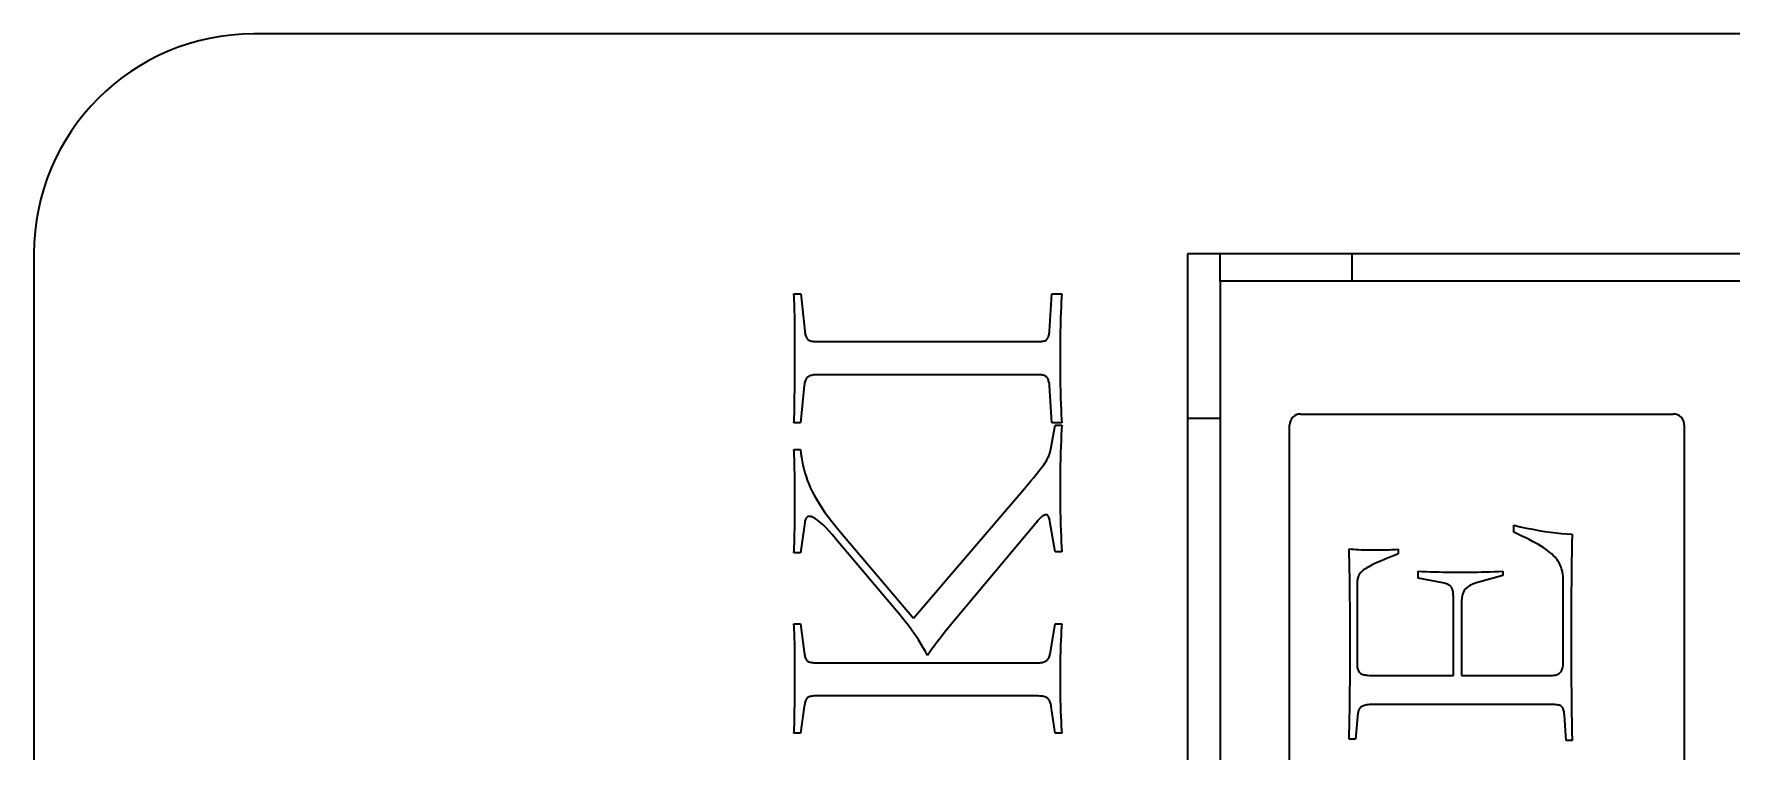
# Model space of a CAD drawing. Header units: millimetres. Extents: x -105 to 105, y -148 to 148.
# Drawn here: x -8.83 to 6.62, y 51.24 to 57.77 of the extents above; entities that cross this region are included whole.
import ezdxf

# ---------------------------------------------------------------- set-up
doc = ezdxf.new("R2010")
doc.units = ezdxf.units.MM
doc.layers.add('粗实线层', color=7, linetype='Continuous', lineweight=35)

msp = doc.modelspace()

# ---------------------------------------------------------------- linework, layer by layer
at = {"layer": '粗实线层', "color": 7, "lineweight": 35, "ltscale": 0.37}
for p, q in [((24.17, 57.765), (-6.83, 57.765)), ((-8.83, 55.765), (-8.83, 40.765)), ((17.87, 55.765), (1.67, 55.765)), ((1.67, 55.765), (1.67, 40.765)), ((1.97, 55.515), (1.97, 55.765)), ((3.17, 55.515), (3.17, 55.765)), ((17.97, 55.515), (1.97, 55.515)), ((1.97, 55.515), (1.97, 41.015)), ((-1.913, 55.4), (-1.848, 55.4)), ((-1.911, 55.372), (-1.913, 55.4)), ((-1.909, 55.342), (-1.911, 55.372)), ((-1.907, 55.311), (-1.909, 55.342)), ((-1.848, 55.4), (-1.813, 55.06)), ((0.415, 55.06), (0.435, 55.4)), ((0.435, 55.4), (0.527, 55.4)), ((0.522, 55.327), (0.52, 55.282)), ((0.524, 55.366), (0.522, 55.327)), ((0.527, 55.4), (0.524, 55.366)), ((-1.906, 55.277), (-1.907, 55.311)), ((-1.905, 55.242), (-1.906, 55.277)), ((-1.903, 55.205), (-1.905, 55.242)), ((-1.903, 55.165), (-1.903, 55.205)), ((-1.902, 55.125), (-1.903, 55.165)), ((0.516, 55.176), (0.514, 55.115)), ((0.518, 55.232), (0.516, 55.176)), ((0.52, 55.282), (0.518, 55.232)), ((-1.902, 55.082), (-1.902, 55.125)), ((-1.902, 55.037), (-1.902, 55.082)), ((-1.902, 54.891), (-1.902, 55.037)), ((-1.813, 55.06), (-1.812, 55.05)), ((-1.812, 55.05), (-1.81, 55.04)), ((-1.81, 55.04), (-1.809, 55.031)), ((-1.809, 55.031), (-1.807, 55.022)), ((-1.807, 55.022), (-1.804, 55.014)), ((-1.804, 55.014), (-1.801, 55.007)), ((-1.801, 55.007), (-1.798, 55.001)), ((0.401, 54.998), (0.405, 55.005)), ((0.405, 55.005), (0.407, 55.012)), ((0.407, 55.012), (0.41, 55.02)), ((0.41, 55.02), (0.412, 55.029)), ((0.412, 55.029), (0.413, 55.039)), ((0.413, 55.039), (0.414, 55.049)), ((0.414, 55.049), (0.415, 55.06)), ((0.514, 55.115), (0.513, 55.048)), ((0.513, 55.048), (0.513, 54.975)), ((-1.902, 54.759), (-1.902, 54.891)), ((-1.798, 55.001), (-1.794, 54.995)), ((-1.794, 54.995), (-1.79, 54.99)), ((-1.79, 54.99), (-1.786, 54.985)), ((-1.786, 54.985), (-1.781, 54.981)), ((-1.781, 54.981), (-1.775, 54.977)), ((-1.775, 54.977), (-1.768, 54.974)), ((-1.768, 54.974), (-1.76, 54.971)), ((-1.76, 54.971), (-1.751, 54.969)), ((-1.751, 54.969), (-1.741, 54.967)), ((-1.741, 54.967), (-1.731, 54.966)), ((-1.731, 54.966), (-1.719, 54.965)), ((-1.719, 54.965), (-1.707, 54.964)), ((-1.707, 54.964), (-1.693, 54.964)), ((-1.693, 54.964), (0.303, 54.964)), ((0.303, 54.964), (0.316, 54.964)), ((0.316, 54.964), (0.328, 54.965)), ((0.328, 54.965), (0.339, 54.965)), ((0.339, 54.965), (0.349, 54.967)), ((0.349, 54.967), (0.358, 54.969)), ((0.358, 54.969), (0.366, 54.971)), ((0.366, 54.971), (0.374, 54.973)), ((0.374, 54.973), (0.38, 54.976)), ((0.38, 54.976), (0.386, 54.979)), ((0.386, 54.979), (0.39, 54.983)), ((0.39, 54.983), (0.394, 54.987)), ((0.394, 54.987), (0.398, 54.992)), ((0.398, 54.992), (0.401, 54.998)), ((0.513, 54.975), (0.512, 54.897)), ((0.512, 54.897), (0.512, 54.813)), ((-1.903, 54.641), (-1.902, 54.759)), ((0.512, 54.813), (0.512, 54.729)), ((0.512, 54.729), (0.513, 54.651)), ((-1.903, 54.538), (-1.903, 54.641)), ((-1.817, 54.566), (-1.851, 54.226)), ((-1.816, 54.576), (-1.817, 54.566)), ((-1.814, 54.586), (-1.816, 54.576)), ((-1.812, 54.595), (-1.814, 54.586)), ((-1.81, 54.604), (-1.812, 54.595)), ((-1.807, 54.612), (-1.81, 54.604)), ((-1.804, 54.619), (-1.807, 54.612)), ((-1.8, 54.626), (-1.804, 54.619)), ((-1.796, 54.631), (-1.8, 54.626)), ((-1.791, 54.637), (-1.796, 54.631)), ((-1.786, 54.641), (-1.791, 54.637)), ((-1.78, 54.645), (-1.786, 54.641)), ((-1.773, 54.649), (-1.78, 54.645)), ((-1.766, 54.652), (-1.773, 54.649)), ((-1.758, 54.655), (-1.766, 54.652)), ((-1.749, 54.657), (-1.758, 54.655)), ((-1.739, 54.659), (-1.749, 54.657)), ((-1.729, 54.661), (-1.739, 54.659)), ((-1.718, 54.662), (-1.729, 54.661)), ((-1.706, 54.662), (-1.718, 54.662)), ((-1.693, 54.663), (-1.706, 54.662)), ((0.303, 54.663), (-1.693, 54.663)), ((0.316, 54.662), (0.303, 54.663)), ((0.328, 54.662), (0.316, 54.662)), ((0.339, 54.661), (0.328, 54.662)), ((0.349, 54.659), (0.339, 54.661)), ((0.357, 54.658), (0.349, 54.659)), ((0.366, 54.656), (0.357, 54.658)), ((0.373, 54.653), (0.366, 54.656)), ((0.379, 54.65), (0.373, 54.653)), ((0.384, 54.647), (0.379, 54.65)), ((0.388, 54.643), (0.384, 54.647)), ((0.392, 54.639), (0.388, 54.643)), ((0.396, 54.634), (0.392, 54.639)), ((0.399, 54.628), (0.396, 54.634)), ((0.402, 54.622), (0.399, 54.628)), ((0.405, 54.614), (0.402, 54.622)), ((0.407, 54.606), (0.405, 54.614)), ((0.41, 54.597), (0.407, 54.606)), ((0.412, 54.588), (0.41, 54.597)), ((0.414, 54.577), (0.412, 54.588)), ((0.415, 54.566), (0.414, 54.577)), ((0.435, 54.226), (0.415, 54.566)), ((0.513, 54.651), (0.513, 54.579)), ((0.513, 54.579), (0.514, 54.512)), ((-1.906, 54.376), (-1.905, 54.45)), ((-1.905, 54.45), (-1.903, 54.538)), ((0.514, 54.512), (0.516, 54.45)), ((0.516, 54.45), (0.518, 54.394)), ((0.518, 54.394), (0.52, 54.344)), ((-1.913, 54.226), (-1.911, 54.242)), ((-1.911, 54.242), (-1.909, 54.272)), ((-1.909, 54.272), (-1.907, 54.317)), ((-1.907, 54.317), (-1.906, 54.376)), ((0.52, 54.344), (0.522, 54.299)), ((0.522, 54.299), (0.524, 54.26)), ((0.524, 54.26), (0.527, 54.226)), ((1.97, 54.265), (1.67, 54.265)), ((2.7, 54.305), (6.094, 54.305)), ((-1.851, 54.226), (-1.913, 54.226)), ((0.431, 54.002), (0.466, 54.203)), ((0.527, 54.226), (0.435, 54.226)), ((0.466, 54.203), (0.527, 54.203)), ((0.522, 54.113), (0.52, 54.064)), ((0.524, 54.16), (0.522, 54.113)), ((0.527, 54.203), (0.524, 54.16)), ((2.6, 42.326), (2.6, 54.205)), ((6.194, 54.205), (6.194, 42.326)), ((-1.913, 53.983), (-1.851, 53.983)), ((-1.911, 53.958), (-1.913, 53.983)), ((-1.909, 53.928), (-1.911, 53.958)), ((-1.907, 53.893), (-1.909, 53.928)), ((-1.851, 53.983), (-1.848, 53.947)), ((-1.848, 53.947), (-1.843, 53.911)), ((0.404, 53.913), (0.411, 53.927)), ((0.411, 53.927), (0.416, 53.942)), ((0.416, 53.942), (0.421, 53.957)), ((0.421, 53.957), (0.425, 53.972)), ((0.425, 53.972), (0.428, 53.987)), ((0.428, 53.987), (0.431, 54.002)), ((0.516, 53.955), (0.514, 53.896)), ((0.518, 54.011), (0.516, 53.955)), ((0.52, 54.064), (0.518, 54.011)), ((-1.906, 53.854), (-1.907, 53.893)), ((-1.905, 53.809), (-1.906, 53.854)), ((-1.903, 53.76), (-1.905, 53.809)), ((-1.843, 53.911), (-1.837, 53.875)), ((-1.837, 53.875), (-1.83, 53.84)), ((-1.83, 53.84), (-1.821, 53.805)), ((-1.821, 53.805), (-1.812, 53.771)), ((-1.812, 53.771), (-1.801, 53.736)), ((0.295, 53.756), (0.315, 53.782)), ((0.315, 53.782), (0.334, 53.805)), ((0.334, 53.805), (0.349, 53.825)), ((0.349, 53.825), (0.362, 53.843)), ((0.362, 53.843), (0.373, 53.857)), ((0.373, 53.857), (0.382, 53.871)), ((0.382, 53.871), (0.39, 53.885)), ((0.39, 53.885), (0.398, 53.899)), ((0.398, 53.899), (0.404, 53.913)), ((0.513, 53.768), (0.512, 53.699)), ((0.514, 53.896), (0.513, 53.833)), ((0.513, 53.833), (0.513, 53.768)), ((-1.903, 53.705), (-1.903, 53.76)), ((-1.902, 53.646), (-1.903, 53.705)), ((-1.902, 53.581), (-1.902, 53.646)), ((-1.801, 53.736), (-1.79, 53.702)), ((-1.79, 53.702), (-1.777, 53.669)), ((-1.777, 53.669), (-1.763, 53.635)), ((-1.763, 53.635), (-1.747, 53.601)), ((0.153, 53.589), (0.186, 53.628)), ((0.186, 53.628), (0.217, 53.664)), ((0.217, 53.664), (0.246, 53.697)), ((0.246, 53.697), (0.271, 53.728)), ((0.271, 53.728), (0.295, 53.756)), ((0.512, 53.699), (0.512, 53.628)), ((0.512, 53.628), (0.512, 53.556)), ((-1.902, 53.512), (-1.902, 53.581)), ((-1.902, 53.442), (-1.902, 53.512)), ((-1.747, 53.601), (-1.728, 53.566)), ((-1.728, 53.566), (-1.707, 53.529)), ((-1.707, 53.529), (-1.683, 53.491)), ((-1.683, 53.491), (-1.657, 53.451)), ((-0.824, 52.446), (0.153, 53.589)), ((0.512, 53.556), (0.513, 53.487)), ((0.513, 53.487), (0.513, 53.422)), ((-1.903, 53.319), (-1.902, 53.378)), ((-1.903, 53.264), (-1.903, 53.319)), ((-1.902, 53.378), (-1.902, 53.442)), ((-1.813, 53.319), (-1.851, 53.041)), ((-1.811, 53.329), (-1.813, 53.319)), ((-1.809, 53.338), (-1.811, 53.329)), ((-1.806, 53.346), (-1.809, 53.338)), ((-1.802, 53.353), (-1.806, 53.346)), ((-1.798, 53.359), (-1.802, 53.353)), ((-1.794, 53.364), (-1.798, 53.359)), ((-1.789, 53.368), (-1.794, 53.364)), ((-1.783, 53.371), (-1.789, 53.368)), ((-1.777, 53.372), (-1.783, 53.371)), ((-1.77, 53.373), (-1.777, 53.372)), ((-1.755, 53.371), (-1.77, 53.373)), ((-1.738, 53.364), (-1.755, 53.371)), ((-1.719, 53.354), (-1.738, 53.364)), ((-1.698, 53.339), (-1.719, 53.354)), ((-1.675, 53.321), (-1.698, 53.339)), ((-1.649, 53.298), (-1.675, 53.321)), ((-1.657, 53.451), (-1.629, 53.41)), ((-1.629, 53.41), (-1.597, 53.367)), ((-1.597, 53.367), (-1.564, 53.323)), ((-1.564, 53.323), (-1.527, 53.277)), ((0.296, 53.319), (-0.457, 52.419)), ((0.307, 53.332), (0.296, 53.319)), ((0.318, 53.344), (0.307, 53.332)), ((0.328, 53.354), (0.318, 53.344)), ((0.337, 53.363), (0.328, 53.354)), ((0.346, 53.371), (0.337, 53.363)), ((0.354, 53.377), (0.346, 53.371)), ((0.362, 53.382), (0.354, 53.377)), ((0.369, 53.385), (0.362, 53.382)), ((0.375, 53.387), (0.369, 53.385)), ((0.381, 53.388), (0.375, 53.387)), ((0.387, 53.388), (0.381, 53.388)), ((0.392, 53.386), (0.387, 53.388)), ((0.397, 53.383), (0.392, 53.386)), ((0.402, 53.378), (0.397, 53.383)), ((0.406, 53.373), (0.402, 53.378)), ((0.409, 53.366), (0.406, 53.373)), ((0.413, 53.358), (0.409, 53.366)), ((0.415, 53.349), (0.413, 53.358)), ((0.418, 53.338), (0.415, 53.349)), ((0.419, 53.326), (0.418, 53.338)), ((0.466, 53.052), (0.419, 53.326)), ((0.513, 53.422), (0.514, 53.359)), ((0.514, 53.359), (0.516, 53.3)), ((-1.907, 53.13), (-1.906, 53.17)), ((-1.906, 53.17), (-1.905, 53.214)), ((-1.905, 53.214), (-1.903, 53.264)), ((-1.622, 53.271), (-1.649, 53.298)), ((-1.592, 53.239), (-1.622, 53.271)), ((-1.561, 53.204), (-1.592, 53.239)), ((-1.527, 53.164), (-1.561, 53.204)), ((-1.527, 53.277), (-1.488, 53.23)), ((-0.944, 52.473), (-1.527, 53.164)), ((-1.488, 53.23), (-0.824, 52.446)), ((0.516, 53.3), (0.518, 53.244)), ((0.518, 53.244), (0.52, 53.192)), ((0.52, 53.192), (0.522, 53.142)), ((4.642, 53.229), (4.642, 53.293)), ((4.642, 53.293), (4.7, 53.279)), ((4.68, 53.211), (4.642, 53.229)), ((4.716, 53.194), (4.68, 53.211)), ((4.7, 53.279), (4.758, 53.267)), ((4.751, 53.178), (4.716, 53.194)), ((4.783, 53.162), (4.751, 53.178)), ((4.758, 53.267), (4.814, 53.256)), ((4.813, 53.146), (4.783, 53.162)), ((4.814, 53.256), (4.869, 53.246)), ((4.869, 53.246), (4.923, 53.237)), ((4.923, 53.237), (4.975, 53.23)), ((4.975, 53.23), (5.026, 53.224)), ((5.026, 53.224), (5.076, 53.219)), ((5.076, 53.219), (5.125, 53.215)), ((5.125, 53.215), (5.173, 53.212)), ((5.173, 53.212), (5.171, 53.131)), ((-1.913, 53.041), (-1.911, 53.065)), ((-1.851, 53.041), (-1.913, 53.041)), ((-1.911, 53.065), (-1.909, 53.095)), ((-1.909, 53.095), (-1.907, 53.13)), ((0.527, 53.052), (0.466, 53.052)), ((0.522, 53.142), (0.524, 53.095)), ((0.524, 53.095), (0.527, 53.052)), ((3.142, 53.077), (3.163, 53.075)), ((3.144, 53.023), (3.142, 53.077)), ((3.146, 52.961), (3.144, 53.023)), ((3.163, 53.075), (3.184, 53.074)), ((3.184, 53.074), (3.206, 53.072)), ((3.206, 53.072), (3.228, 53.071)), ((3.228, 53.071), (3.252, 53.07)), ((3.252, 53.07), (3.276, 53.069)), ((3.276, 53.069), (3.301, 53.068)), ((3.301, 53.068), (3.327, 53.068)), ((3.327, 53.068), (3.353, 53.068)), ((3.353, 53.068), (3.38, 53.068)), ((3.38, 53.068), (3.402, 53.068)), ((3.402, 53.068), (3.423, 53.068)), ((3.423, 53.068), (3.444, 53.068)), ((3.444, 53.068), (3.465, 53.069)), ((3.465, 53.069), (3.486, 53.069)), ((3.486, 53.069), (3.507, 53.07)), ((3.523, 53.005), (3.492, 52.993)), ((3.507, 53.07), (3.527, 53.071)), ((3.555, 53.018), (3.523, 53.005)), ((3.527, 53.071), (3.548, 53.072)), ((3.548, 53.072), (3.569, 53.073)), ((3.59, 53.032), (3.555, 53.018)), ((3.569, 53.073), (3.59, 53.074)), ((3.59, 53.074), (3.59, 53.032)), ((4.841, 53.131), (4.813, 53.146)), ((4.868, 53.116), (4.841, 53.131)), ((4.892, 53.101), (4.868, 53.116)), ((4.914, 53.086), (4.892, 53.101)), ((4.935, 53.072), (4.914, 53.086)), ((4.953, 53.059), (4.935, 53.072)), ((4.971, 53.045), (4.953, 53.059)), ((4.987, 53.031), (4.971, 53.045)), ((5.001, 53.018), (4.987, 53.031)), ((5.015, 53.004), (5.001, 53.018)), ((5.027, 52.991), (5.015, 53.004)), ((5.169, 53.047), (5.168, 52.96)), ((5.171, 53.131), (5.169, 53.047)), ((3.147, 52.893), (3.146, 52.961)), ((3.148, 52.817), (3.147, 52.893)), ((3.234, 52.845), (3.231, 52.838)), ((3.239, 52.852), (3.234, 52.845)), ((3.244, 52.858), (3.239, 52.852)), ((3.25, 52.865), (3.244, 52.858)), ((3.257, 52.872), (3.25, 52.865)), ((3.265, 52.879), (3.257, 52.872)), ((3.275, 52.886), (3.265, 52.879)), ((3.285, 52.893), (3.275, 52.886)), ((3.296, 52.9), (3.285, 52.893)), ((3.309, 52.908), (3.296, 52.9)), ((3.322, 52.915), (3.309, 52.908)), ((3.337, 52.923), (3.322, 52.915)), ((3.353, 52.931), (3.337, 52.923)), ((3.371, 52.94), (3.353, 52.931)), ((3.391, 52.949), (3.371, 52.94)), ((3.414, 52.959), (3.391, 52.949)), ((3.438, 52.969), (3.414, 52.959)), ((3.464, 52.981), (3.438, 52.969)), ((3.492, 52.993), (3.464, 52.981)), ((3.77, 52.875), (3.808, 52.873)), ((3.77, 52.81), (3.77, 52.875)), ((3.808, 52.873), (3.846, 52.871)), ((3.846, 52.871), (3.884, 52.87)), ((3.884, 52.87), (3.923, 52.868)), ((3.923, 52.868), (3.961, 52.867)), ((3.961, 52.867), (4, 52.866)), ((4, 52.866), (4.039, 52.866)), ((4.039, 52.866), (4.078, 52.865)), ((4.078, 52.865), (4.117, 52.865)), ((4.117, 52.865), (4.156, 52.865)), ((4.156, 52.865), (4.195, 52.865)), ((4.195, 52.865), (4.233, 52.865)), ((4.233, 52.865), (4.272, 52.866)), ((4.272, 52.866), (4.31, 52.866)), ((4.31, 52.866), (4.349, 52.867)), ((4.349, 52.867), (4.388, 52.868)), ((4.388, 52.868), (4.426, 52.87)), ((4.426, 52.87), (4.465, 52.871)), ((4.465, 52.871), (4.503, 52.873)), ((4.503, 52.873), (4.542, 52.875)), ((4.542, 52.875), (4.542, 52.836)), ((5.038, 52.977), (5.027, 52.991)), ((5.047, 52.964), (5.038, 52.977)), ((5.055, 52.951), (5.047, 52.964)), ((5.062, 52.937), (5.055, 52.951)), ((5.068, 52.924), (5.062, 52.937)), ((5.073, 52.91), (5.068, 52.924)), ((5.077, 52.895), (5.073, 52.91)), ((5.081, 52.88), (5.077, 52.895)), ((5.085, 52.864), (5.081, 52.88)), ((5.087, 52.847), (5.085, 52.864)), ((5.09, 52.83), (5.087, 52.847)), ((5.167, 52.871), (5.166, 52.778)), ((5.168, 52.96), (5.167, 52.871)), ((3.149, 52.734), (3.148, 52.817)), ((3.15, 52.644), (3.149, 52.734)), ((3.217, 52.786), (3.216, 52.776)), ((3.216, 52.776), (3.216, 52.765)), ((3.216, 52.765), (3.216, 52.019)), ((3.218, 52.796), (3.217, 52.786)), ((3.22, 52.805), (3.218, 52.796)), ((3.222, 52.814), (3.22, 52.805)), ((3.224, 52.823), (3.222, 52.814)), ((3.227, 52.831), (3.224, 52.823)), ((3.231, 52.838), (3.227, 52.831)), ((3.995, 52.768), (3.77, 52.81)), ((4.007, 52.766), (3.995, 52.768)), ((4.018, 52.763), (4.007, 52.766)), ((4.028, 52.759), (4.018, 52.763)), ((4.037, 52.756), (4.028, 52.759)), ((4.045, 52.752), (4.037, 52.756)), ((4.053, 52.748), (4.045, 52.752)), ((4.059, 52.744), (4.053, 52.748)), ((4.065, 52.739), (4.059, 52.744)), ((4.07, 52.735), (4.065, 52.739)), ((4.074, 52.73), (4.07, 52.735)), ((4.077, 52.724), (4.074, 52.73)), ((4.08, 52.718), (4.077, 52.724)), ((4.083, 52.712), (4.08, 52.718)), ((4.085, 52.704), (4.083, 52.712)), ((4.087, 52.697), (4.085, 52.704)), ((4.089, 52.688), (4.087, 52.697)), ((4.09, 52.679), (4.089, 52.688)), ((4.188, 52.692), (4.183, 52.682)), ((4.193, 52.701), (4.188, 52.692)), ((4.199, 52.709), (4.193, 52.701)), ((4.206, 52.717), (4.199, 52.709)), ((4.213, 52.724), (4.206, 52.717)), ((4.222, 52.731), (4.213, 52.724)), ((4.231, 52.738), (4.222, 52.731)), ((4.241, 52.744), (4.231, 52.738)), ((4.253, 52.75), (4.241, 52.744)), ((4.264, 52.755), (4.253, 52.75)), ((4.277, 52.76), (4.264, 52.755)), ((4.291, 52.765), (4.277, 52.76)), ((4.542, 52.836), (4.291, 52.765)), ((5.091, 52.812), (5.09, 52.83)), ((5.092, 52.794), (5.091, 52.812)), ((5.092, 52.775), (5.092, 52.794)), ((5.092, 52.06), (5.092, 52.775)), ((5.166, 52.778), (5.165, 52.683)), ((3.151, 52.546), (3.15, 52.644)), ((3.151, 52.442), (3.151, 52.546)), ((4.091, 52.67), (4.09, 52.679)), ((4.091, 52.66), (4.091, 52.67)), ((4.092, 52.649), (4.091, 52.66)), ((4.092, 51.925), (4.092, 52.649)), ((4.167, 52.607), (4.166, 52.592)), ((4.166, 52.592), (4.166, 52.575)), ((4.166, 52.575), (4.166, 51.925)), ((4.168, 52.622), (4.167, 52.607)), ((4.17, 52.635), (4.168, 52.622)), ((4.172, 52.648), (4.17, 52.635)), ((4.175, 52.661), (4.172, 52.648)), ((4.179, 52.672), (4.175, 52.661)), ((4.183, 52.682), (4.179, 52.672)), ((5.165, 52.683), (5.164, 52.584)), ((5.164, 52.584), (5.164, 52.483)), ((-1.913, 52.396), (-1.851, 52.396)), ((-1.911, 52.368), (-1.913, 52.396)), ((-1.851, 52.396), (-1.817, 52.137)), ((-0.913, 52.435), (-0.944, 52.473)), ((-0.883, 52.398), (-0.913, 52.435)), ((-0.855, 52.36), (-0.883, 52.398)), ((-0.486, 52.384), (-0.514, 52.35)), ((-0.457, 52.419), (-0.486, 52.384)), ((0.423, 52.137), (0.466, 52.396)), ((0.466, 52.396), (0.527, 52.396)), ((0.527, 52.396), (0.524, 52.364)), ((3.152, 52.33), (3.151, 52.442)), ((5.164, 52.483), (5.163, 52.379)), ((5.163, 52.379), (5.163, 52.273)), ((-1.909, 52.341), (-1.911, 52.368)), ((-1.907, 52.312), (-1.909, 52.341)), ((-1.906, 52.283), (-1.907, 52.312)), ((-1.905, 52.254), (-1.906, 52.283)), ((-1.903, 52.224), (-1.905, 52.254)), ((-1.903, 52.193), (-1.903, 52.224)), ((-0.828, 52.323), (-0.855, 52.36)), ((-0.803, 52.287), (-0.828, 52.323)), ((-0.779, 52.25), (-0.803, 52.287)), ((-0.756, 52.214), (-0.779, 52.25)), ((-0.591, 52.252), (-0.614, 52.221)), ((-0.566, 52.284), (-0.591, 52.252)), ((-0.541, 52.316), (-0.566, 52.284)), ((-0.514, 52.35), (-0.541, 52.316)), ((0.518, 52.246), (0.516, 52.198)), ((0.52, 52.289), (0.518, 52.246)), ((0.522, 52.329), (0.52, 52.289)), ((0.524, 52.364), (0.522, 52.329)), ((3.152, 52.212), (3.152, 52.33)), ((5.163, 52.273), (5.163, 52.166)), ((-1.902, 52.162), (-1.903, 52.193)), ((-1.902, 52.131), (-1.902, 52.162)), ((-1.902, 52.098), (-1.902, 52.131)), ((-1.902, 51.974), (-1.902, 52.098)), ((-1.817, 52.137), (-1.816, 52.126)), ((-1.816, 52.126), (-1.814, 52.115)), ((-1.814, 52.115), (-1.813, 52.106)), ((-1.813, 52.106), (-1.811, 52.097)), ((-1.811, 52.097), (-1.808, 52.089)), ((-1.808, 52.089), (-1.806, 52.081)), ((-1.806, 52.081), (-1.803, 52.075)), ((-1.803, 52.075), (-1.799, 52.069)), ((-1.799, 52.069), (-1.796, 52.064)), ((-0.735, 52.178), (-0.756, 52.214)), ((-0.715, 52.142), (-0.735, 52.178)), ((-0.697, 52.106), (-0.715, 52.142)), ((-0.678, 52.134), (-0.697, 52.106)), ((-0.658, 52.162), (-0.678, 52.134)), ((-0.636, 52.191), (-0.658, 52.162)), ((-0.614, 52.221), (-0.636, 52.191)), ((0.395, 52.066), (0.4, 52.071)), ((0.4, 52.071), (0.404, 52.077)), ((0.404, 52.077), (0.408, 52.084)), ((0.408, 52.084), (0.411, 52.091)), ((0.411, 52.091), (0.414, 52.099)), ((0.414, 52.099), (0.417, 52.107)), ((0.417, 52.107), (0.419, 52.117)), ((0.419, 52.117), (0.421, 52.126)), ((0.421, 52.126), (0.423, 52.137)), ((0.514, 52.146), (0.513, 52.09)), ((0.513, 52.09), (0.513, 52.03)), ((0.516, 52.198), (0.514, 52.146)), ((3.151, 51.983), (3.152, 52.094)), ((3.152, 52.094), (3.152, 52.212)), ((5.163, 52.166), (5.164, 52.062)), ((-1.902, 51.862), (-1.902, 51.974)), ((-1.796, 52.064), (-1.792, 52.06)), ((-1.792, 52.06), (-1.787, 52.056)), ((-1.787, 52.056), (-1.781, 52.053)), ((-1.781, 52.053), (-1.775, 52.05)), ((-1.775, 52.05), (-1.767, 52.047)), ((-1.767, 52.047), (-1.759, 52.045)), ((-1.759, 52.045), (-1.75, 52.044)), ((-1.75, 52.044), (-1.74, 52.042)), ((-1.74, 52.042), (-1.729, 52.041)), ((-1.729, 52.041), (-1.717, 52.041)), ((-1.717, 52.041), (-1.705, 52.04)), ((-1.705, 52.04), (0.303, 52.04)), ((0.303, 52.04), (0.315, 52.041)), ((0.315, 52.041), (0.327, 52.041)), ((0.327, 52.041), (0.337, 52.042)), ((0.337, 52.042), (0.347, 52.044)), ((0.347, 52.044), (0.356, 52.046)), ((0.356, 52.046), (0.364, 52.048)), ((0.364, 52.048), (0.372, 52.051)), ((0.372, 52.051), (0.379, 52.054)), ((0.379, 52.054), (0.385, 52.058)), ((0.385, 52.058), (0.39, 52.062)), ((0.39, 52.062), (0.395, 52.066)), ((0.513, 52.03), (0.512, 51.966)), ((0.512, 51.966), (0.512, 51.898)), ((3.151, 51.88), (3.151, 51.983)), ((3.216, 52.019), (3.217, 52.008)), ((3.217, 52.008), (3.217, 51.998)), ((3.217, 51.998), (3.219, 51.989)), ((3.219, 51.989), (3.221, 51.98)), ((3.221, 51.98), (3.224, 51.973)), ((3.224, 51.973), (3.227, 51.966)), ((3.227, 51.966), (3.231, 51.959)), ((3.231, 51.959), (3.236, 51.954)), ((3.236, 51.954), (3.241, 51.949)), ((3.241, 51.949), (3.247, 51.944)), ((3.247, 51.944), (3.253, 51.941)), ((3.253, 51.941), (3.261, 51.938)), ((3.261, 51.938), (3.269, 51.935)), ((3.269, 51.935), (3.278, 51.932)), ((3.278, 51.932), (3.288, 51.93)), ((3.288, 51.93), (3.299, 51.928)), ((3.299, 51.928), (3.311, 51.927)), ((3.311, 51.927), (3.324, 51.926)), ((3.324, 51.926), (3.337, 51.925)), ((3.337, 51.925), (3.351, 51.925)), ((3.351, 51.925), (4.092, 51.925)), ((4.166, 51.925), (4.967, 51.925)), ((4.967, 51.925), (4.981, 51.925)), ((4.981, 51.925), (4.993, 51.926)), ((4.993, 51.926), (5.005, 51.927)), ((5.005, 51.927), (5.017, 51.929)), ((5.017, 51.929), (5.027, 51.932)), ((5.027, 51.932), (5.036, 51.934)), ((5.036, 51.934), (5.045, 51.938)), ((5.045, 51.938), (5.052, 51.942)), ((5.052, 51.942), (5.059, 51.946)), ((5.059, 51.946), (5.065, 51.951)), ((5.065, 51.951), (5.07, 51.957)), ((5.07, 51.957), (5.075, 51.964)), ((5.075, 51.964), (5.079, 51.972)), ((5.079, 51.972), (5.083, 51.981)), ((5.083, 51.981), (5.086, 51.991)), ((5.086, 51.991), (5.088, 52.003)), ((5.088, 52.003), (5.09, 52.015)), ((5.09, 52.015), (5.091, 52.029)), ((5.091, 52.029), (5.092, 52.044)), ((5.092, 52.044), (5.092, 52.06)), ((5.164, 52.062), (5.164, 51.961)), ((5.164, 51.961), (5.165, 51.863)), ((-1.903, 51.761), (-1.902, 51.862)), ((-1.903, 51.673), (-1.903, 51.761)), ((0.512, 51.898), (0.512, 51.829)), ((0.512, 51.829), (0.513, 51.765)), ((0.513, 51.765), (0.513, 51.705)), ((3.149, 51.693), (3.15, 51.783)), ((3.15, 51.783), (3.151, 51.88)), ((5.165, 51.863), (5.166, 51.767)), ((5.166, 51.767), (5.167, 51.675)), ((-1.905, 51.597), (-1.903, 51.673)), ((-1.817, 51.643), (-1.851, 51.399)), ((-1.815, 51.655), (-1.817, 51.643)), ((-1.813, 51.666), (-1.815, 51.655)), ((-1.811, 51.676), (-1.813, 51.666)), ((-1.809, 51.685), (-1.811, 51.676)), ((-1.806, 51.693), (-1.809, 51.685)), ((-1.803, 51.701), (-1.806, 51.693)), ((-1.8, 51.707), (-1.803, 51.701)), ((-1.797, 51.713), (-1.8, 51.707)), ((-1.793, 51.718), (-1.797, 51.713)), ((-1.79, 51.722), (-1.793, 51.718)), ((-1.785, 51.725), (-1.79, 51.722)), ((-1.78, 51.728), (-1.785, 51.725)), ((-1.774, 51.731), (-1.78, 51.728)), ((-1.767, 51.733), (-1.774, 51.731)), ((-1.759, 51.735), (-1.767, 51.733)), ((-1.75, 51.736), (-1.759, 51.735)), ((-1.74, 51.738), (-1.75, 51.736)), ((-1.729, 51.739), (-1.74, 51.738)), ((-1.717, 51.739), (-1.729, 51.739)), ((-1.705, 51.739), (-1.717, 51.739)), ((0.303, 51.739), (-1.705, 51.739)), ((0.316, 51.739), (0.303, 51.739)), ((0.328, 51.738), (0.316, 51.739)), ((0.339, 51.737), (0.328, 51.738)), ((0.35, 51.736), (0.339, 51.737)), ((0.359, 51.734), (0.35, 51.736)), ((0.368, 51.732), (0.359, 51.734)), ((0.376, 51.729), (0.368, 51.732)), ((0.384, 51.726), (0.376, 51.729)), ((0.39, 51.722), (0.384, 51.726)), ((0.396, 51.718), (0.39, 51.722)), ((0.401, 51.713), (0.396, 51.718)), ((0.406, 51.708), (0.401, 51.713)), ((0.411, 51.702), (0.406, 51.708)), ((0.415, 51.696), (0.411, 51.702)), ((0.418, 51.689), (0.415, 51.696)), ((0.422, 51.681), (0.418, 51.689)), ((0.425, 51.672), (0.422, 51.681)), ((0.427, 51.663), (0.425, 51.672)), ((0.429, 51.653), (0.427, 51.663)), ((0.431, 51.643), (0.429, 51.653)), ((0.466, 51.399), (0.431, 51.643)), ((0.513, 51.705), (0.514, 51.649)), ((0.514, 51.649), (0.516, 51.597)), ((3.147, 51.533), (3.148, 51.61)), ((3.148, 51.61), (3.149, 51.693)), ((3.227, 51.605), (3.225, 51.598)), ((3.23, 51.613), (3.227, 51.605)), ((3.234, 51.619), (3.23, 51.613)), ((3.238, 51.625), (3.234, 51.619)), ((3.242, 51.631), (3.238, 51.625)), ((3.247, 51.635), (3.242, 51.631)), ((3.253, 51.64), (3.247, 51.635)), ((3.26, 51.644), (3.253, 51.64)), ((3.267, 51.647), (3.26, 51.644)), ((3.275, 51.65), (3.267, 51.647)), ((3.284, 51.653), (3.275, 51.65)), ((3.294, 51.655), (3.284, 51.653)), ((3.304, 51.657), (3.294, 51.655)), ((3.316, 51.658), (3.304, 51.657)), ((3.328, 51.66), (3.316, 51.658)), ((3.342, 51.661), (3.328, 51.66)), ((3.356, 51.661), (3.342, 51.661)), ((3.371, 51.661), (3.356, 51.661)), ((4.989, 51.661), (3.371, 51.661)), ((5.003, 51.661), (4.989, 51.661)), ((5.016, 51.66), (5.003, 51.661)), ((5.027, 51.659), (5.016, 51.66)), ((5.038, 51.658), (5.027, 51.659)), ((5.047, 51.656), (5.038, 51.658)), ((5.056, 51.654), (5.047, 51.656)), ((5.063, 51.651), (5.056, 51.654)), ((5.07, 51.648), (5.063, 51.651)), ((5.075, 51.644), (5.07, 51.648)), ((5.08, 51.64), (5.075, 51.644)), ((5.083, 51.636), (5.08, 51.64)), ((5.087, 51.631), (5.083, 51.636)), ((5.09, 51.625), (5.087, 51.631)), ((5.092, 51.618), (5.09, 51.625)), ((5.095, 51.611), (5.092, 51.618)), ((5.097, 51.603), (5.095, 51.611)), ((5.099, 51.595), (5.097, 51.603)), ((5.167, 51.675), (5.168, 51.585)), ((-1.909, 51.442), (-1.907, 51.482)), ((-1.907, 51.482), (-1.906, 51.533)), ((-1.906, 51.533), (-1.905, 51.597)), ((0.516, 51.597), (0.518, 51.55)), ((0.518, 51.55), (0.52, 51.506)), ((0.52, 51.506), (0.522, 51.466)), ((0.522, 51.466), (0.524, 51.431)), ((3.144, 51.401), (3.146, 51.464)), ((3.146, 51.464), (3.147, 51.533)), ((3.223, 51.581), (3.2, 51.346)), ((3.224, 51.59), (3.223, 51.581)), ((3.225, 51.598), (3.224, 51.59)), ((5.1, 51.585), (5.099, 51.595)), ((5.101, 51.575), (5.1, 51.585)), ((5.102, 51.565), (5.101, 51.575)), ((5.118, 51.333), (5.102, 51.565)), ((5.168, 51.585), (5.169, 51.498)), ((5.169, 51.498), (5.171, 51.414)), ((-1.913, 51.399), (-1.911, 51.415)), ((-1.851, 51.399), (-1.913, 51.399)), ((-1.911, 51.415), (-1.909, 51.442)), ((0.527, 51.399), (0.466, 51.399)), ((0.524, 51.431), (0.527, 51.399)), ((3.142, 51.346), (3.144, 51.401)), ((3.2, 51.346), (3.142, 51.346)), ((5.173, 51.333), (5.118, 51.333)), ((5.171, 51.414), (5.173, 51.333))]:
    msp.add_line(p, q, dxfattribs=at)
for centre, radius, start, end in [((-6.83, 55.765), 2, 90, 180), ((2.7, 54.205), 0.1, 90, 180), ((6.094, 54.205), 0.1, 0, 90)]:
    msp.add_arc(centre, radius, start, end, dxfattribs=at)

doc.saveas('drawing.dxf')
